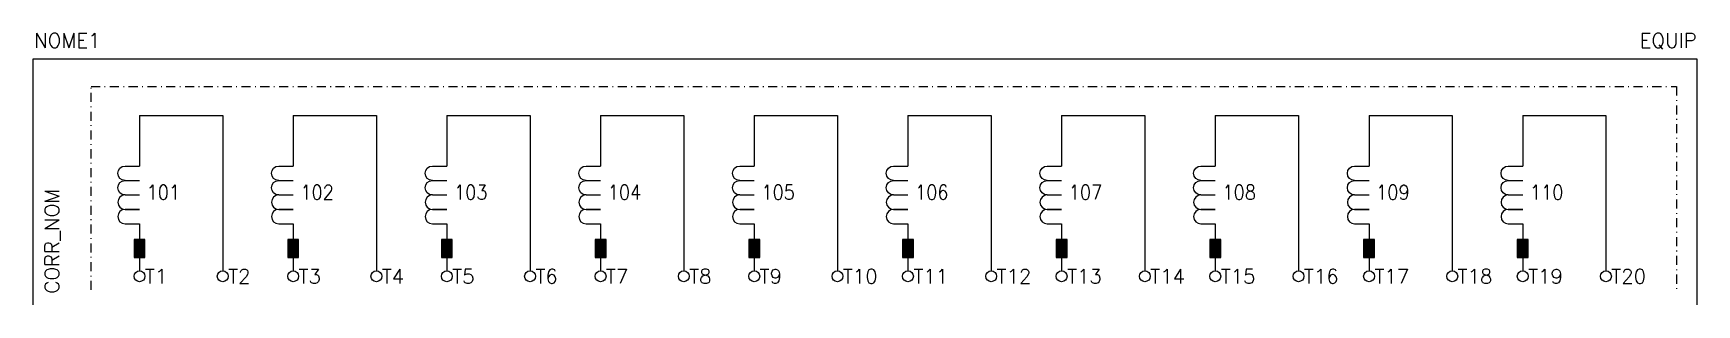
# Model space of a CAD drawing. Extents: x 377 to 607, y 279 to 317.
import ezdxf
from ezdxf.enums import TextEntityAlignment as Align

# ---------------------------------------------------------------- set-up
doc = ezdxf.new("R2010")
doc.units = 0
doc.header["$MEASUREMENT"] = 0
doc.linetypes.add('DASHDOT', pattern=[1, 0.5, -0.25, 0, -0.25])
doc.layers.get('0').update_dxf_attribs({"linetype": 'CONTINUOUS'})
doc.styles.add('ROMANS', font='romans')

# ---------------------------------------------------------------- blocks, each defined once
blk = doc.blocks.new('RETANG')
at = {"color": 0}
blk.add_lwpolyline([(2.5, 0), (2.5, 1.5), (0, 1.5), (0, 0)], close=True, dxfattribs=at)
blk.add_solid([(0, 0), (0, 1.5), (2.5, 0), (2.5, 1.5)], dxfattribs=at)

msp = doc.modelspace()

# ---------------------------------------------------------------- linework, layer by layer
at = {"color": 0}
for p, q in [((377.5, 313.35), (607.42, 313.35)), ((377.5, 279.36), (377.5, 313.35)), ((607.42, 313.35), (607.42, 279.36)), ((392.18, 305.54), (403.68, 305.54)), ((392.18, 305.54), (392.18, 298.54)), ((403.68, 305.54), (403.68, 284.04)), ((413.42, 305.54), (424.92, 305.54)), ((413.42, 305.54), (413.42, 298.54)), ((424.92, 305.54), (424.92, 284.04)), ((434.66, 305.54), (446.16, 305.54)), ((434.66, 305.54), (434.66, 298.54)), ((446.16, 305.54), (446.16, 284.04)), ((455.91, 305.54), (467.41, 305.54)), ((455.91, 305.54), (455.91, 298.54)), ((467.41, 305.54), (467.41, 284.04)), ((477.15, 305.54), (488.65, 305.54)), ((477.15, 305.54), (477.15, 298.54)), ((488.65, 305.54), (488.65, 284.04)), ((498.4, 305.54), (509.9, 305.54)), ((498.4, 305.54), (498.4, 298.54)), ((509.9, 305.54), (509.9, 284.04)), ((519.64, 305.54), (531.14, 305.54)), ((519.64, 305.54), (519.64, 298.54)), ((531.14, 305.54), (531.14, 284.04)), ((540.88, 305.54), (552.38, 305.54)), ((540.88, 305.54), (540.88, 298.54)), ((552.38, 305.54), (552.38, 284.04)), ((562.13, 305.54), (573.63, 305.54)), ((562.13, 305.54), (562.13, 298.54)), ((573.63, 305.54), (573.63, 284.04)), ((583.37, 305.54), (594.87, 305.54)), ((583.37, 305.54), (583.37, 298.54)), ((594.87, 305.54), (594.87, 284.04)), ((392.18, 290.54), (392.18, 284.04)), ((413.42, 290.54), (413.42, 284.04)), ((434.66, 290.54), (434.66, 284.04)), ((455.91, 290.54), (455.91, 284.04)), ((477.15, 290.54), (477.15, 284.04)), ((498.4, 290.54), (498.4, 284.04)), ((519.64, 290.54), (519.64, 284.04)), ((540.88, 290.54), (540.88, 284.04)), ((562.13, 290.54), (562.13, 284.04)), ((583.37, 290.54), (583.37, 284.04))]:
    msp.add_line(p, q, dxfattribs=at)
at = {"color": 7, "linetype": 'DASHDOT', "ltscale": 2.5}
for p, q in [((385.48, 309.52), (604.61, 309.52)), ((385.48, 281.4), (385.48, 309.52)), ((604.61, 309.52), (604.61, 281.4))]:
    msp.add_line(p, q, dxfattribs=at)
for p, q in [((390.18, 298.54), (392.18, 298.54)), ((411.42, 298.54), (413.42, 298.54)), ((432.66, 298.54), (434.66, 298.54)), ((453.91, 298.54), (455.91, 298.54)), ((475.15, 298.54), (477.15, 298.54)), ((496.4, 298.54), (498.4, 298.54)), ((517.64, 298.54), (519.64, 298.54)), ((538.88, 298.54), (540.88, 298.54)), ((560.13, 298.54), (562.13, 298.54)), ((581.37, 298.54), (583.37, 298.54)), ((390.18, 296.54), (392.18, 296.54)), ((390.18, 294.54), (392.18, 294.54)), ((390.18, 294.54), (392.18, 294.54)), ((411.42, 296.54), (413.42, 296.54)), ((411.42, 294.54), (413.42, 294.54)), ((411.42, 294.54), (413.42, 294.54)), ((432.66, 296.54), (434.66, 296.54)), ((432.66, 294.54), (434.66, 294.54)), ((432.66, 294.54), (434.66, 294.54)), ((453.91, 296.54), (455.91, 296.54)), ((453.91, 294.54), (455.91, 294.54)), ((453.91, 294.54), (455.91, 294.54)), ((475.15, 296.54), (477.15, 296.54)), ((475.15, 294.54), (477.15, 294.54)), ((475.15, 294.54), (477.15, 294.54)), ((496.4, 296.54), (498.4, 296.54)), ((496.4, 294.54), (498.4, 294.54)), ((496.4, 294.54), (498.4, 294.54)), ((517.64, 296.54), (519.64, 296.54)), ((517.64, 294.54), (519.64, 294.54)), ((517.64, 294.54), (519.64, 294.54)), ((538.88, 296.54), (540.88, 296.54)), ((538.88, 294.54), (540.88, 294.54)), ((538.88, 294.54), (540.88, 294.54)), ((560.13, 296.54), (562.13, 296.54)), ((560.13, 294.54), (562.13, 294.54)), ((560.13, 294.54), (562.13, 294.54)), ((581.37, 296.54), (583.37, 296.54)), ((581.37, 294.54), (583.37, 294.54)), ((581.37, 294.54), (583.37, 294.54)), ((392.18, 292.54), (390.18, 292.54)), ((390.18, 292.54), (392.18, 292.54)), ((411.42, 292.54), (413.42, 292.54)), ((413.42, 292.54), (411.42, 292.54)), ((432.66, 292.54), (434.66, 292.54)), ((434.66, 292.54), (432.66, 292.54)), ((453.91, 292.54), (455.91, 292.54)), ((455.91, 292.54), (453.91, 292.54)), ((477.15, 292.54), (475.15, 292.54)), ((475.15, 292.54), (477.15, 292.54)), ((496.4, 292.54), (498.4, 292.54)), ((498.4, 292.54), (496.4, 292.54)), ((517.64, 292.54), (519.64, 292.54)), ((519.64, 292.54), (517.64, 292.54)), ((538.88, 292.54), (540.88, 292.54)), ((540.88, 292.54), (538.88, 292.54)), ((560.13, 292.54), (562.13, 292.54)), ((562.13, 292.54), (560.13, 292.54)), ((581.37, 292.54), (583.37, 292.54)), ((583.37, 292.54), (581.37, 292.54)), ((390.18, 290.54), (392.18, 290.54)), ((411.42, 290.54), (413.42, 290.54)), ((432.66, 290.54), (434.66, 290.54)), ((453.91, 290.54), (455.91, 290.54)), ((475.15, 290.54), (477.15, 290.54)), ((496.4, 290.54), (498.4, 290.54)), ((517.64, 290.54), (519.64, 290.54)), ((538.88, 290.54), (540.88, 290.54)), ((560.13, 290.54), (562.13, 290.54)), ((581.37, 290.54), (583.37, 290.54))]:
    msp.add_line(p, q)
for points in [[(390.18, 296.54, -1), (390.18, 298.54), (392.18, 298.54)], [(411.42, 296.54, -1), (411.42, 298.54), (413.42, 298.54)], [(432.66, 296.54, -1), (432.66, 298.54), (434.66, 298.54)], [(453.91, 296.54, -1), (453.91, 298.54), (455.91, 298.54)], [(475.15, 296.54, -1), (475.15, 298.54), (477.15, 298.54)], [(496.4, 296.54, -1), (496.4, 298.54), (498.4, 298.54)], [(517.64, 296.54, -1), (517.64, 298.54), (519.64, 298.54)], [(538.88, 296.54, -1), (538.88, 298.54), (540.88, 298.54)], [(560.13, 296.54, -1), (560.13, 298.54), (562.13, 298.54)], [(581.37, 296.54, -1), (581.37, 298.54), (583.37, 298.54)], [(390.18, 294.54, -1), (390.18, 296.54), (392.18, 296.54)], [(411.42, 294.54, -1), (411.42, 296.54), (413.42, 296.54)], [(432.66, 294.54, -1), (432.66, 296.54), (434.66, 296.54)], [(453.91, 294.54, -1), (453.91, 296.54), (455.91, 296.54)], [(475.15, 294.54, -1), (475.15, 296.54), (477.15, 296.54)], [(496.4, 294.54, -1), (496.4, 296.54), (498.4, 296.54)], [(517.64, 294.54, -1), (517.64, 296.54), (519.64, 296.54)], [(538.88, 294.54, -1), (538.88, 296.54), (540.88, 296.54)], [(560.13, 294.54, -1), (560.13, 296.54), (562.13, 296.54)], [(581.37, 294.54, -1), (581.37, 296.54), (583.37, 296.54)], [(390.18, 292.54, 1), (390.18, 290.54), (392.18, 290.54)], [(411.42, 292.54, 1), (411.42, 290.54), (413.42, 290.54)], [(432.66, 292.54, 1), (432.66, 290.54), (434.66, 290.54)], [(453.91, 292.54, 1), (453.91, 290.54), (455.91, 290.54)], [(475.15, 292.54, 1), (475.15, 290.54), (477.15, 290.54)], [(496.4, 292.54, 1), (496.4, 290.54), (498.4, 290.54)], [(517.64, 292.54, 1), (517.64, 290.54), (519.64, 290.54)], [(538.88, 292.54, 1), (538.88, 290.54), (540.88, 290.54)], [(560.13, 292.54, 1), (560.13, 290.54), (562.13, 290.54)], [(581.37, 292.54, 1), (581.37, 290.54), (583.37, 290.54)]]:
    msp.add_lwpolyline(points, format="xyb")
for centre in [(392.18, 283.29), (403.68, 283.29), (413.42, 283.29), (424.92, 283.29), (434.66, 283.29), (446.16, 283.29), (455.91, 283.29), (467.41, 283.29), (477.15, 283.29), (488.65, 283.29), (498.4, 283.29), (509.9, 283.29), (519.64, 283.29), (531.14, 283.29), (540.88, 283.29), (552.38, 283.29), (562.13, 283.29), (573.63, 283.29), (583.37, 283.29), (594.87, 283.29)]:
    msp.add_circle(centre, 0.75)
for centre in [(390.18, 293.54), (411.42, 293.54), (432.66, 293.54), (453.91, 293.54), (475.15, 293.54), (496.4, 293.54), (517.64, 293.54), (538.88, 293.54), (560.13, 293.54), (581.37, 293.54)]:
    msp.add_arc(centre, 1, 90, 270)

# ---------------------------------------------------------------- block references
at = {"rotation": 270}
for p in [(391.43, 288.38), (412.67, 288.38), (433.91, 288.38), (455.16, 288.38), (476.4, 288.38), (497.65, 288.38), (518.89, 288.38), (540.13, 288.38), (561.38, 288.38), (582.62, 288.38)]:
    msp.add_blockref('RETANG', p, dxfattribs=at)

# ---------------------------------------------------------------- texts
at = {"linetype": 'Continuous', "style": 'ROMANS', "width": 0.9}
for s, p in [('101', (393.16, 294.92)), ('102', (414.41, 294.92)), ('103', (435.65, 294.92)), ('104', (456.9, 294.92)), ('105', (478.14, 294.92)), ('106', (499.38, 294.92)), ('107', (520.63, 294.92)), ('108', (541.87, 294.92)), ('109', (563.11, 294.92)), ('110', (584.36, 294.92))]:
    msp.add_text(s, height=2, dxfattribs=at).set_placement(p, align=Align.MIDDLE_LEFT)
at = {"lineweight": -3, "style": 'ROMANS'}
msp.add_attdef('NOME1', text='', height=2, dxfattribs=at).set_placement((382.2, 315.9), align=Align.MIDDLE_CENTER)
msp.add_attdef('EQUIP', text='', height=2, dxfattribs=at).set_placement((607.42, 315.9), align=Align.MIDDLE_RIGHT)
msp.add_attdef('CORR_NOM', text='', height=2, rotation=90, dxfattribs=at).set_placement((380.09, 280.91), align=Align.MIDDLE_LEFT)
for tag, p in [('T1', (392.93, 283.29)), ('T2', (404.43, 283.29)), ('T3', (414.17, 283.29)), ('T4', (425.67, 283.29)), ('T5', (435.41, 283.29)), ('T6', (446.91, 283.29)), ('T7', (456.66, 283.29)), ('T8', (468.16, 283.29)), ('T9', (477.9, 283.29)), ('T10', (489.4, 283.29)), ('T11', (499.15, 283.29)), ('T12', (510.65, 283.29)), ('T13', (520.39, 283.29)), ('T14', (531.89, 283.29)), ('T15', (541.63, 283.29)), ('T16', (553.13, 283.29)), ('T17', (562.88, 283.29)), ('T18', (574.38, 283.29)), ('T19', (584.12, 283.29)), ('T20', (595.62, 283.29))]:
    msp.add_attdef(tag, text='', height=2, dxfattribs=at).set_placement(p, align=Align.MIDDLE_LEFT)

doc.saveas('drawing.dxf')
